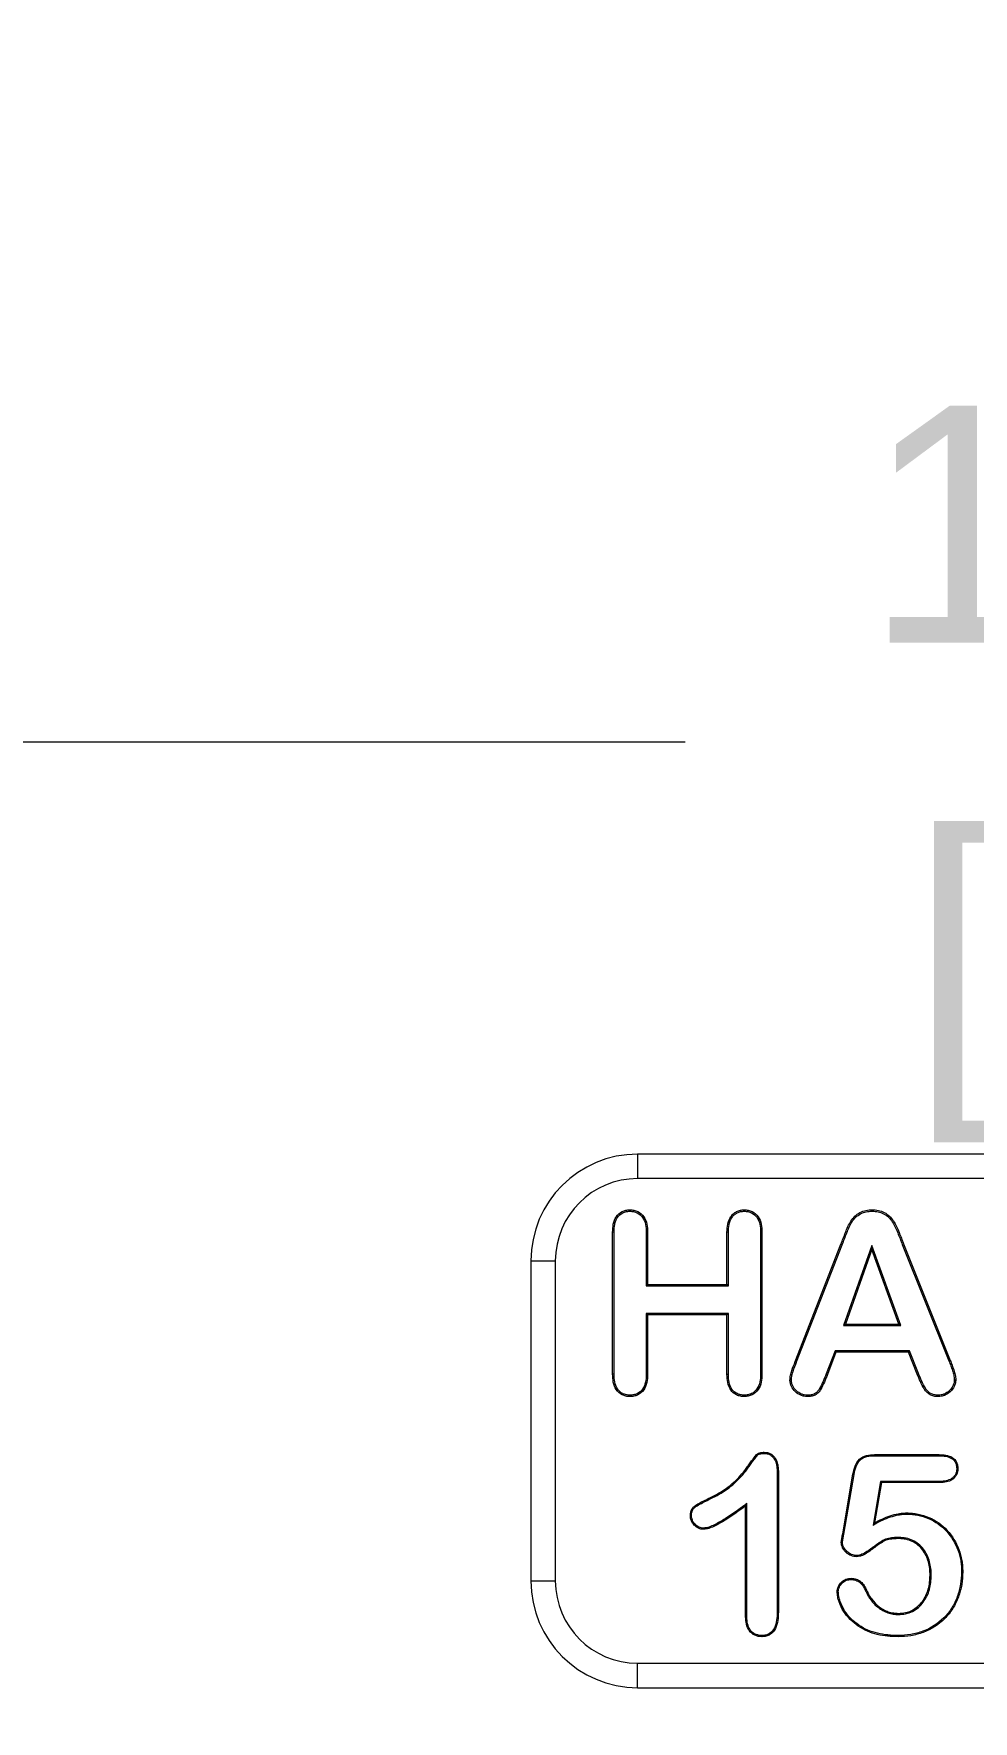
# Model space of a CAD drawing. Header units: millimetres. Extents: x 13 to 608, y 13 to 467.
# Drawn here: x 90.38 to 107.98, y 101.41 to 133.04 of the extents above; entities that cross this region are included whole.
import ezdxf

# ---------------------------------------------------------------- set-up
doc = ezdxf.new("R2010")
doc.units = ezdxf.units.MM
doc.header["$LTSCALE"] = 2.222222
for name, color, linetype, lineweight in [('Dimension (ANSI)', 7, 'Continuous', 9), ('Visible (ANSI)', 7, 'Continuous', 9), ('Visible Narrow (ANSI)', 7, 'Continuous', 9)]:
    doc.layers.add(name, color=color, linetype=linetype, lineweight=lineweight)
doc.styles.add('Note Text (ANSI)', font='arial.ttf')
doc.dimstyles.new('Default - mm (ANSI)', dxfattribs={"dimscale": 2.222222, "dimtxt": 2, "dimasz": 2, "dimexe": 3.175, "dimexo": 1, "dimgap": 0.8, "dimtad": 0, "dimtih": 1, "dimtoh": 1, "dimrnd": 1e-08, "dimzin": 4, "dimdsep": 46, "dimtxsty": 'Note Text (ANSI)', "dimblk": 'Filled-1', "dimcen": 0.09, "dimdle": 10, "dimclrd": 256, "dimclre": 256, "dimclrt": 256, "dimadec": 1, "dimazin": 0, "dimtfac": 1.524, "dimtofl": 0, "dimtmove": 0, "dimatfit": 3, "dimfxl": 1, "dimtolj": 1, "dimtzin": 0, "dimlwd": -1, "dimlwe": -1, "dimarcsym": 0})

# ---------------------------------------------------------------- blocks, each defined once
blk = doc.blocks.new('Filled-1')
at = {"color": 0}
for p, q in [((0, 0), (-1, 0.15)), ((-1, 0.15), (-1, -0.15)), ((-1, 0), (0, 0)), ((-1, -0.15), (0, 0))]:
    blk.add_line(p, q, dxfattribs=at)
at = {"color": 0, "flags": 128}
blk.add_lwpolyline([(-1, -0.15), (0, 0), (-1, 0.15), (-1, -0.15)], dxfattribs=at)
at = {"color": 0}
blk.add_solid([(-1, -0.15), (0, 0), (-1, 0.15), (-1, -0.15)], dxfattribs=at)
blk = doc.blocks.new('*D26')
at = {"layer": 'Defpoints', "color": 0, "transparency": 16777216}
for p in [(172.317, 172.681), (55.071, 133.044), (172.317, 125.044)]:
    blk.add_point(p, dxfattribs=at)
at = {"layer": 'Dimension (ANSI)', "transparency": 16777216}
for p, q in [((55.071, 135.266), (55.071, 179.737)), ((172.317, 127.266), (172.317, 179.737)), ((59.516, 172.681), (92.177, 172.681)), ((167.872, 172.681), (116.199, 172.681))]:
    blk.add_line(p, q, dxfattribs=at)
at = {"layer": 'Dimension (ANSI)', "transparency": 16777216, "xscale": 4.444444444444445, "yscale": 4.444444444444445, "zscale": 4.444444444444445, "rotation": 180}
blk.add_blockref('Filled-1', (55.071, 172.681), dxfattribs=at)
at = {"layer": 'Dimension (ANSI)', "transparency": 16777216, "xscale": 4.444444444444445, "yscale": 4.444444444444445, "zscale": 4.444444444444445}
blk.add_blockref('Filled-1', (172.317, 172.681), dxfattribs=at)
at = {"layer": 'Dimension (ANSI)', "transparency": 16777216, "attachment_point": 5, "style": 'Note Text (ANSI)'}
for s, insert, char_height in [('\\A1; 117.25', (104.188, 176.728), 4.44444), ('\\A1;[4.62]', (104.188, 168.055), 4.4444)]:
    blk.add_mtext(s, dxfattribs=dict(at, insert=insert, char_height=char_height))
blk = doc.blocks.new('*D34')
at = {"layer": 'Defpoints', "color": 0, "transparency": 16777216}
for p in [(170.194, 133.044), (57.194, 81.044), (139.951, 81.044)]:
    blk.add_point(p, dxfattribs=at)
at = {"layer": 'Dimension (ANSI)', "transparency": 16777216}
for p, q in [((167.972, 133.044), (132.896, 133.044)), ((139.951, 128.599), (139.951, 114.1)), ((139.951, 85.488), (139.951, 96.754)), ((59.416, 81.044), (147.007, 81.044))]:
    blk.add_line(p, q, dxfattribs=at)
at = {"layer": 'Dimension (ANSI)', "transparency": 16777216, "xscale": 4.444444444444445, "yscale": 4.444444444444445, "zscale": 4.444444444444445}
for p, rotation in [((139.951, 133.044), 90), ((139.951, 81.044), 270)]:
    blk.add_blockref('Filled-1', p, dxfattribs=dict(at, rotation=rotation))
at = {"layer": 'Dimension (ANSI)', "transparency": 16777216, "char_height": 4.4444, "attachment_point": 5, "style": 'Note Text (ANSI)'}
for s, insert in [('\\A1; 52.00', (139.951, 109.474)), ('\\A1;[2.05]', (139.951, 100.801))]:
    blk.add_mtext(s, dxfattribs=dict(at, insert=insert))
blk = doc.blocks.new('*D35')
at = {"layer": 'Defpoints', "color": 0, "transparency": 16777216}
for p in [(170.194, 133.044), (170.194, 119.774), (57.194, 81.044)]:
    blk.add_point(p, dxfattribs=at)
at = {"layer": 'Dimension (ANSI)', "transparency": 16777216}
for p, q in [((170.194, 130.821), (170.194, 112.718)), ((57.194, 83.266), (57.194, 126.829)), ((61.639, 119.774), (102.587, 119.774)), ((165.75, 119.774), (126.561, 119.774))]:
    blk.add_line(p, q, dxfattribs=at)
at = {"layer": 'Dimension (ANSI)', "transparency": 16777216, "xscale": 4.444444444444445, "yscale": 4.444444444444445, "zscale": 4.444444444444445, "rotation": 180}
blk.add_blockref('Filled-1', (57.194, 119.774), dxfattribs=at)
at = {"layer": 'Dimension (ANSI)', "transparency": 16777216, "xscale": 4.444444444444445, "yscale": 4.444444444444445, "zscale": 4.444444444444445}
blk.add_blockref('Filled-1', (170.194, 119.774), dxfattribs=at)
at = {"layer": 'Dimension (ANSI)', "transparency": 16777216, "attachment_point": 5, "style": 'Note Text (ANSI)'}
for s, insert, char_height in [('\\A1; 113.00', (114.574, 123.822), 4.44444), ('\\A1;[4.45]', (114.574, 115.157), 4.4444)]:
    blk.add_mtext(s, dxfattribs=dict(at, insert=insert, char_height=char_height))

msp = doc.modelspace()

# ---------------------------------------------------------------- linework, layer by layer
at = {"layer": 'Visible (ANSI)'}
for p, q in [((125.694, 112.044), (101.694, 112.044)), ((101.55, 110.974), (101.55, 111)), ((103.694, 110.974), (103.694, 111)), ((106.09, 110.974), (106.09, 111)), ((101.225, 107.918), (101.225, 110.584)), ((101.252, 110.584), (101.225, 110.584)), ((101.252, 107.918), (101.252, 110.584)), ((101.855, 110.58), (101.882, 110.58)), ((101.855, 110.58), (101.855, 109.574)), ((101.882, 110.58), (101.882, 109.6)), ((103.369, 109.6), (103.369, 110.58)), ((103.395, 110.58), (103.369, 110.58)), ((103.395, 109.574), (103.395, 110.58)), ((103.999, 110.584), (104.025, 110.584)), ((103.999, 110.584), (103.999, 107.918)), ((104.025, 110.584), (104.025, 107.918)), ((104.649, 108.158), (105.505, 110.356)), ((104.673, 108.149), (105.53, 110.347)), ((106.085, 110.334), (105.552, 108.83)), ((106.085, 110.256), (105.589, 108.856)), ((106.628, 108.83), (106.085, 110.334)), ((106.085, 110.334), (106.085, 110.256)), ((106.59, 108.856), (106.085, 110.256)), ((106.655, 110.351), (106.679, 110.36)), ((106.655, 110.351), (107.53, 108.167)), ((106.679, 110.36), (107.554, 108.177)), ((99.694, 110.044), (99.694, 104.044)), ((101.855, 109.574), (101.882, 109.6)), ((101.855, 109.574), (103.395, 109.574)), ((101.882, 109.6), (103.369, 109.6)), ((103.395, 109.574), (103.369, 109.6)), ((101.855, 109.057), (101.882, 109.031)), ((101.855, 109.057), (101.855, 107.912)), ((103.395, 109.057), (101.855, 109.057)), ((103.369, 109.031), (101.882, 109.031)), ((101.882, 109.031), (101.882, 107.911)), ((103.395, 109.057), (103.369, 109.031)), ((103.369, 107.911), (103.369, 109.031)), ((103.395, 107.912), (103.395, 109.057)), ((105.552, 108.83), (105.589, 108.856)), ((105.552, 108.83), (106.628, 108.83)), ((105.589, 108.856), (106.59, 108.856)), ((106.628, 108.83), (106.59, 108.856)), ((105.394, 108.357), (105.227, 107.924)), ((105.412, 108.331), (105.252, 107.914)), ((106.791, 108.357), (105.394, 108.357)), ((105.394, 108.357), (105.412, 108.331)), ((106.773, 108.331), (105.412, 108.331)), ((106.791, 108.357), (106.773, 108.331)), ((106.933, 107.923), (106.773, 108.331)), ((106.957, 107.933), (106.791, 108.357)), ((101.252, 107.918), (101.225, 107.918)), ((101.855, 107.912), (101.882, 107.911)), ((103.395, 107.912), (103.369, 107.911)), ((103.999, 107.918), (104.025, 107.918)), ((106.957, 107.933), (106.933, 107.923)), ((104.577, 107.81), (104.55, 107.81)), ((107.63, 107.814), (107.657, 107.814)), ((101.55, 107.526), (101.55, 107.5)), ((103.694, 107.526), (103.694, 107.5)), ((104.875, 107.526), (104.874, 107.5)), ((107.326, 107.526), (107.326, 107.5)), ((104.068, 106.434), (104.068, 106.456)), ((106.137, 106.412), (107.349, 106.412)), ((106.137, 106.391), (106.137, 106.412)), ((106.137, 106.391), (107.349, 106.391)), ((107.349, 106.391), (107.349, 106.412)), ((104.31, 106.101), (104.332, 106.101)), ((104.31, 106.101), (104.31, 103.464)), ((104.332, 106.101), (104.332, 103.463)), ((105.538, 104.928), (105.731, 106.046)), ((105.559, 104.924), (105.752, 106.042)), ((105.752, 106.042), (105.731, 106.046)), ((107.674, 106.147), (107.696, 106.146)), ((106.248, 105.909), (106.106, 105.092)), ((106.266, 105.887), (106.135, 105.133)), ((106.248, 105.909), (106.266, 105.887)), ((107.362, 105.909), (106.248, 105.909)), ((107.363, 105.887), (106.266, 105.887)), ((107.362, 105.909), (107.363, 105.887)), ((103.741, 105.493), (103.719, 105.45)), ((103.719, 103.37), (103.719, 105.45)), ((103.741, 103.371), (103.741, 105.493)), ((102.705, 105.27), (102.683, 105.269)), ((102.93, 105.034), (102.93, 105.012)), ((106.106, 105.092), (106.135, 105.133)), ((106.739, 105.297), (106.739, 105.319)), ((105.534, 104.769), (105.512, 104.769)), ((106.595, 104.859), (106.594, 104.837)), ((105.8, 104.52), (105.801, 104.498)), ((105.697, 104.072), (105.697, 104.094)), ((107.197, 104.149), (107.175, 104.149)), ((107.766, 104.217), (107.788, 104.217)), ((105.456, 103.843), (105.434, 103.843)), ((105.965, 103.861), (105.985, 103.87)), ((104.31, 103.464), (104.332, 103.463)), ((106.585, 103.416), (106.585, 103.437)), ((103.741, 103.371), (103.719, 103.37)), ((104.023, 103.022), (104.023, 103)), ((106.576, 103.022), (106.576, 103)), ((101.694, 102.044), (125.694, 102.044))]:
    msp.add_line(p, q, dxfattribs=at)
for centre, start, end in [((101.694, 110.044), 90, 180), ((101.694, 104.044), 180, 270)]:
    msp.add_arc(centre, 2, start, end, dxfattribs=at)
for points, knots in [([(101.225, 110.584), (101.227, 110.634), (101.229, 110.684), (101.244, 110.757), (101.251, 110.782), (101.268, 110.828), (101.28, 110.851), (101.322, 110.913), (101.36, 110.947), (101.427, 110.98), (101.451, 110.988), (101.5, 110.998), (101.525, 110.999), (101.55, 111)], [0, 0, 0, 0, 0.000148649, 0.000148649, 0.0002229736, 0.0002229736, 0.0002972981, 0.0002972981, 0.0004459471, 0.0004459471, 0.0005202717, 0.0005202717, 0.0005945962, 0.0005945962, 0.0005945962, 0.0005945962]), ([(101.252, 110.584), (101.253, 110.634), (101.255, 110.681), (101.27, 110.751), (101.276, 110.774), (101.292, 110.818), (101.303, 110.838), (101.341, 110.894), (101.375, 110.925), (101.437, 110.955), (101.459, 110.963), (101.502, 110.972), (101.525, 110.973), (101.55, 110.974)], [0, 0, 0, 0, 0.0001386498, 0.0001386498, 0.0002081323, 0.0002081323, 0.0002776147, 0.0002776147, 0.0004165795, 0.0004165795, 0.0004860619, 0.0004860619, 0.0005545743, 0.0005545743, 0.0005545743, 0.0005545743]), ([(101.55, 111), (101.575, 110.999), (101.601, 110.998), (101.65, 110.988), (101.674, 110.979), (101.742, 110.946), (101.781, 110.911), (101.839, 110.828), (101.857, 110.78), (101.878, 110.681), (101.88, 110.631), (101.882, 110.58)], [0, 0, 0, 0, 0.0000748867, 0.0000748867, 0.0001497734, 0.0001497734, 0.0002995468, 0.0002995468, 0.0004493202, 0.0004493202, 0.0005990936, 0.0005990936, 0.0005990936, 0.0005990936]), ([(101.55, 110.974), (101.575, 110.973), (101.598, 110.972), (101.642, 110.963), (101.665, 110.955), (101.727, 110.924), (101.762, 110.893), (101.815, 110.817), (101.832, 110.772), (101.852, 110.679), (101.854, 110.63), (101.855, 110.58)], [0, 0, 0, 0, 0.0000688318, 0.0000688318, 0.0001386236, 0.0001386236, 0.0002782072, 0.0002782072, 0.0004177909, 0.0004177909, 0.0005570594, 0.0005570594, 0.0005570594, 0.0005570594]), ([(103.369, 110.58), (103.37, 110.63), (103.372, 110.68), (103.393, 110.778), (103.411, 110.826), (103.452, 110.888), (103.469, 110.907), (103.506, 110.941), (103.527, 110.956), (103.571, 110.979), (103.595, 110.987), (103.644, 110.997), (103.669, 110.998), (103.694, 111)], [0, 0, 0, 0, 0.0001478063, 0.0001478063, 0.0002956125, 0.0002956125, 0.0003695157, 0.0003695157, 0.0004434188, 0.0004434188, 0.000517322, 0.000517322, 0.0005912251, 0.0005912251, 0.0005912251, 0.0005912251]), ([(103.395, 110.58), (103.397, 110.63), (103.399, 110.677), (103.419, 110.77), (103.435, 110.815), (103.473, 110.872), (103.488, 110.889), (103.522, 110.92), (103.541, 110.933), (103.581, 110.954), (103.602, 110.962), (103.646, 110.971), (103.67, 110.972), (103.694, 110.974)], [0, 0, 0, 0, 0.0001387703, 0.0001387703, 0.0002778511, 0.0002778511, 0.0003473916, 0.0003473916, 0.000416932, 0.000416932, 0.0004864724, 0.0004864724, 0.0005548146, 0.0005548146, 0.0005548146, 0.0005548146]), ([(103.694, 111), (103.719, 110.999), (103.744, 110.998), (103.793, 110.988), (103.817, 110.979), (103.885, 110.946), (103.924, 110.913), (103.983, 110.831), (104.001, 110.783), (104.022, 110.685), (104.024, 110.634), (104.025, 110.584)], [0, 0, 0, 0, 0.0000744427, 0.0000744427, 0.0001488853, 0.0001488853, 0.0002977707, 0.0002977707, 0.000446656, 0.000446656, 0.0005955414, 0.0005955414, 0.0005955414, 0.0005955414]), ([(103.694, 110.974), (103.719, 110.973), (103.742, 110.972), (103.786, 110.963), (103.808, 110.955), (103.87, 110.925), (103.905, 110.894), (103.959, 110.819), (103.976, 110.775), (103.996, 110.682), (103.998, 110.634), (103.999, 110.584)], [0, 0, 0, 0, 0.0000681483, 0.0000681483, 0.0001374816, 0.0001374816, 0.0002761483, 0.0002761483, 0.000414815, 0.000414815, 0.0005531732, 0.0005531732, 0.0005531732, 0.0005531732]), ([(105.505, 110.356), (105.519, 110.393), (105.534, 110.429), (105.548, 110.466), (105.562, 110.503), (105.576, 110.539), (105.59, 110.576), (105.605, 110.613), (105.619, 110.649), (105.636, 110.685), (105.654, 110.72), (105.671, 110.755), (105.692, 110.788), (105.713, 110.822), (105.738, 110.853), (105.766, 110.88), (105.795, 110.907), (105.827, 110.93), (105.862, 110.949), (105.897, 110.968), (105.934, 110.981), (105.973, 110.989), (106.011, 110.997), (106.051, 110.999), (106.09, 111)], [0.0000000054, 0.0000000054, 0.0000000054, 0.0000000054, 0.0001179895, 0.0001179895, 0.0001179895, 0.000235979, 0.000235979, 0.000235979, 0.0003539684, 0.0003539684, 0.0003539684, 0.0004719579, 0.0004719579, 0.0004719579, 0.0005899474, 0.0005899474, 0.0005899474, 0.0007079369, 0.0007079369, 0.0007079369, 0.0008259264, 0.0008259264, 0.0008259264, 0.0009439159, 0.0009439159, 0.0009439159, 0.0009439159]), ([(105.53, 110.347), (105.53, 110.347), (105.53, 110.347), (105.53, 110.347), (105.544, 110.383), (105.558, 110.419), (105.587, 110.494), (105.6, 110.53), (105.629, 110.603), (105.643, 110.638), (105.677, 110.708), (105.694, 110.743), (105.735, 110.806), (105.758, 110.836), (105.811, 110.886), (105.842, 110.908), (105.907, 110.943), (105.942, 110.955), (106.014, 110.971), (106.051, 110.973), (106.09, 110.974)], [0, 0, 0, 0, 0.000000104, 0.000000104, 0.000000104, 0.0001140447, 0.0001140447, 0.0002279853, 0.0002279853, 0.000341926, 0.000341926, 0.0004558666, 0.0004558666, 0.0005698073, 0.0005698073, 0.0006837479, 0.0006837479, 0.0007976886, 0.0007976886, 0.0009109465, 0.0009109465, 0.0009109465, 0.0009109465]), ([(106.09, 111), (106.129, 110.999), (106.169, 110.997), (106.246, 110.981), (106.283, 110.968), (106.353, 110.931), (106.385, 110.908), (106.443, 110.855), (106.467, 110.824), (106.511, 110.758), (106.53, 110.724), (106.565, 110.653), (106.58, 110.617), (106.608, 110.543), (106.624, 110.507), (106.651, 110.434), (106.665, 110.397), (106.679, 110.36)], [0, 0, 0, 0, 0.0001175823, 0.0001175823, 0.0002351645, 0.0002351645, 0.0003527468, 0.0003527468, 0.000470329, 0.000470329, 0.0005879113, 0.0005879113, 0.0007054935, 0.0007054935, 0.0008230758, 0.0008230758, 0.000940658, 0.000940658, 0.000940658, 0.000940658]), ([(106.09, 110.974), (106.129, 110.973), (106.166, 110.971), (106.238, 110.956), (106.273, 110.944), (106.338, 110.909), (106.369, 110.887), (106.423, 110.838), (106.446, 110.808), (106.488, 110.745), (106.507, 110.711), (106.541, 110.642), (106.555, 110.607), (106.584, 110.534), (106.599, 110.498), (106.627, 110.425), (106.641, 110.387), (106.655, 110.351), (106.655, 110.351), (106.655, 110.351), (106.655, 110.351)], [0, 0, 0, 0, 0.0001126511, 0.0001126511, 0.0002259806, 0.0002259806, 0.0003393101, 0.0003393101, 0.0004526396, 0.0004526396, 0.0005659691, 0.0005659691, 0.0006792986, 0.0006792986, 0.0007926281, 0.0007926281, 0.0009059576, 0.0009059576, 0.0009059576, 0.000906209, 0.000906209, 0.000906209, 0.000906209]), ([(107.554, 108.177), (107.566, 108.147), (107.578, 108.118), (107.6, 108.059), (107.61, 108.029), (107.624, 107.984), (107.629, 107.969), (107.638, 107.938), (107.641, 107.923), (107.648, 107.892), (107.651, 107.877), (107.656, 107.845), (107.656, 107.829), (107.657, 107.814)], [0, 0, 0, 0, 0.000094789, 0.000094789, 0.000189578, 0.000189578, 0.0002369725, 0.0002369725, 0.000284367, 0.000284367, 0.0003317615, 0.0003317615, 0.000379156, 0.000379156, 0.000379156, 0.000379156]), ([(101.55, 107.5), (101.525, 107.501), (101.5, 107.503), (101.451, 107.512), (101.427, 107.521), (101.36, 107.554), (101.322, 107.589), (101.267, 107.672), (101.249, 107.72), (101.229, 107.818), (101.227, 107.868), (101.225, 107.918)], [0, 0, 0, 0, 0.0000741072, 0.0000741072, 0.0001482145, 0.0001482145, 0.0002964289, 0.0002964289, 0.0004446434, 0.0004446434, 0.0005928579, 0.0005928579, 0.0005928579, 0.0005928579]), ([(101.55, 107.526), (101.526, 107.528), (101.503, 107.529), (101.459, 107.538), (101.437, 107.545), (101.376, 107.575), (101.342, 107.607), (101.291, 107.683), (101.275, 107.728), (101.255, 107.82), (101.253, 107.868), (101.252, 107.918)], [0, 0, 0, 0, 0.0000677599, 0.0000677599, 0.0001367069, 0.0001367069, 0.0002746009, 0.0002746009, 0.000412495, 0.000412495, 0.0005500588, 0.0005500588, 0.0005500588, 0.0005500588]), ([(101.855, 107.912), (101.854, 107.862), (101.852, 107.815), (101.831, 107.723), (101.814, 107.679), (101.761, 107.605), (101.724, 107.575), (101.663, 107.544), (101.641, 107.537), (101.598, 107.528), (101.575, 107.527), (101.55, 107.526)], [0, 0, 0, 0, 0.0001386417, 0.0001386417, 0.0002775694, 0.0002775694, 0.0004164971, 0.0004164971, 0.000485961, 0.000485961, 0.0005542282, 0.0005542282, 0.0005542282, 0.0005542282]), ([(101.882, 107.911), (101.88, 107.862), (101.878, 107.812), (101.856, 107.714), (101.838, 107.667), (101.779, 107.586), (101.74, 107.553), (101.673, 107.52), (101.649, 107.512), (101.6, 107.502), (101.575, 107.501), (101.55, 107.5)], [0, 0, 0, 0, 0.0001485285, 0.0001485285, 0.0002970571, 0.0002970571, 0.0004455856, 0.0004455856, 0.0005198499, 0.0005198499, 0.0005941141, 0.0005941141, 0.0005941141, 0.0005941141]), ([(103.694, 107.5), (103.669, 107.501), (103.644, 107.502), (103.596, 107.512), (103.572, 107.52), (103.505, 107.553), (103.467, 107.586), (103.411, 107.668), (103.393, 107.715), (103.373, 107.812), (103.371, 107.862), (103.369, 107.911)], [0, 0, 0, 0, 0.0000734144, 0.0000734144, 0.0001468289, 0.0001468289, 0.0002936578, 0.0002936578, 0.0004404867, 0.0004404867, 0.0005873155, 0.0005873155, 0.0005873155, 0.0005873155]), ([(103.694, 107.526), (103.669, 107.527), (103.646, 107.528), (103.604, 107.537), (103.582, 107.545), (103.521, 107.575), (103.486, 107.604), (103.435, 107.68), (103.418, 107.724), (103.399, 107.815), (103.397, 107.862), (103.395, 107.912)], [0, 0, 0, 0, 0.0000671679, 0.0000671679, 0.0001354799, 0.0001354799, 0.000272104, 0.000272104, 0.0004087281, 0.0004087281, 0.0005450038, 0.0005450038, 0.0005450038, 0.0005450038]), ([(104.025, 107.918), (104.024, 107.867), (104.022, 107.817), (104, 107.719), (103.982, 107.671), (103.924, 107.589), (103.885, 107.555), (103.817, 107.521), (103.793, 107.513), (103.744, 107.503), (103.719, 107.501), (103.694, 107.5)], [0, 0, 0, 0, 0.0001495445, 0.0001495445, 0.0002990891, 0.0002990891, 0.0004486336, 0.0004486336, 0.0005234059, 0.0005234059, 0.0005981782, 0.0005981782, 0.0005981782, 0.0005981782]), ([(103.999, 107.918), (103.998, 107.867), (103.996, 107.82), (103.975, 107.727), (103.958, 107.682), (103.905, 107.607), (103.868, 107.576), (103.808, 107.545), (103.786, 107.538), (103.742, 107.529), (103.718, 107.528), (103.694, 107.526)], [0, 0, 0, 0, 0.0001397239, 0.0001397239, 0.0002797204, 0.0002797204, 0.0004197168, 0.0004197168, 0.000489715, 0.000489715, 0.000558554, 0.000558554, 0.000558554, 0.000558554]), ([(104.55, 107.81), (104.552, 107.84), (104.553, 107.87), (104.565, 107.93), (104.575, 107.959), (104.605, 108.045), (104.626, 108.102), (104.649, 108.158)], [0, 0, 0, 0, 0.0000911075, 0.0000911075, 0.000182215, 0.000182215, 0.0003644301, 0.0003644301, 0.0003644301, 0.0003644301]), ([(104.577, 107.81), (104.578, 107.84), (104.58, 107.868), (104.591, 107.923), (104.6, 107.951), (104.63, 108.036), (104.651, 108.093), (104.673, 108.148), (104.673, 108.148), (104.673, 108.149), (104.673, 108.149)], [0, 0, 0, 0, 0.0000873804, 0.0000873804, 0.0001760499, 0.0001760499, 0.0003533889, 0.0003533889, 0.0003533889, 0.0003535243, 0.0003535243, 0.0003535243, 0.0003535243]), ([(105.252, 107.914), (105.215, 107.82), (105.177, 107.725), (105.114, 107.615), (105.1, 107.594), (105.066, 107.556), (105.046, 107.54), (105, 107.518), (104.975, 107.511), (104.925, 107.502), (104.9, 107.501), (104.874, 107.5)], [0, 0, 0, 0, 0.0003047867, 0.0003047867, 0.0003809833, 0.0003809833, 0.00045718, 0.00045718, 0.0005333766, 0.0005333766, 0.0006095733, 0.0006095733, 0.0006095733, 0.0006095733]), ([(105.227, 107.924), (105.191, 107.83), (105.153, 107.736), (105.091, 107.629), (105.079, 107.609), (105.048, 107.576), (105.031, 107.563), (104.991, 107.543), (104.969, 107.536), (104.923, 107.528), (104.9, 107.527), (104.875, 107.526)], [0, 0, 0, 0, 0.0002897529, 0.0002897529, 0.0003622128, 0.0003622128, 0.0004346727, 0.0004346727, 0.0005071326, 0.0005071326, 0.0005783945, 0.0005783945, 0.0005783945, 0.0005783945]), ([(107.326, 107.5), (107.3, 107.501), (107.274, 107.502), (107.223, 107.512), (107.198, 107.521), (107.153, 107.547), (107.132, 107.562), (107.095, 107.599), (107.079, 107.62), (107.038, 107.686), (107.016, 107.733), (106.974, 107.828), (106.954, 107.876), (106.933, 107.923)], [0, 0, 0, 0, 0.00007718, 0.00007718, 0.0001543601, 0.0001543601, 0.0002315401, 0.0002315401, 0.0003087201, 0.0003087201, 0.0004630802, 0.0004630802, 0.0006174403, 0.0006174403, 0.0006174403, 0.0006174403]), ([(107.326, 107.526), (107.3, 107.527), (107.276, 107.529), (107.231, 107.538), (107.208, 107.546), (107.168, 107.568), (107.148, 107.583), (107.115, 107.616), (107.101, 107.635), (107.062, 107.698), (107.04, 107.744), (106.999, 107.838), (106.978, 107.886), (106.957, 107.933)], [0, 0, 0, 0, 0.0000720948, 0.0000720948, 0.0001453675, 0.0001453675, 0.0002186402, 0.0002186402, 0.0002919129, 0.0002919129, 0.0004384582, 0.0004384582, 0.0005844676, 0.0005844676, 0.0005844676, 0.0005844676]), ([(107.53, 108.167), (107.541, 108.138), (107.553, 108.108), (107.564, 108.079), (107.575, 108.05), (107.585, 108.021), (107.595, 107.991), (107.6, 107.976), (107.604, 107.961), (107.608, 107.947), (107.612, 107.932), (107.616, 107.917), (107.619, 107.902), (107.622, 107.887), (107.625, 107.872), (107.627, 107.857), (107.629, 107.843), (107.63, 107.83), (107.63, 107.814)], [0, 0, 0, 0, 0.0000923854, 0.0000923854, 0.0000923854, 0.0001848066, 0.0001848066, 0.0001848066, 0.0002310172, 0.0002310172, 0.0002310172, 0.0002772278, 0.0002772278, 0.0002772278, 0.0003234384, 0.0003234384, 0.0003234384, 0.0003685197, 0.0003685197, 0.0003685197, 0.0003685197]), ([(104.874, 107.5), (104.854, 107.501), (104.833, 107.502), (104.793, 107.51), (104.773, 107.516), (104.716, 107.54), (104.681, 107.563), (104.621, 107.62), (104.595, 107.653), (104.569, 107.709), (104.561, 107.728), (104.553, 107.768), (104.552, 107.789), (104.55, 107.81)], [0, 0, 0, 0, 0.0000613806, 0.0000613806, 0.0001227611, 0.0001227611, 0.0002455222, 0.0002455222, 0.0003682834, 0.0003682834, 0.0004296639, 0.0004296639, 0.0004910445, 0.0004910445, 0.0004910445, 0.0004910445]), ([(104.875, 107.526), (104.854, 107.527), (104.835, 107.529), (104.8, 107.535), (104.782, 107.541), (104.729, 107.563), (104.697, 107.584), (104.641, 107.637), (104.618, 107.667), (104.593, 107.718), (104.587, 107.736), (104.579, 107.771), (104.578, 107.79), (104.577, 107.81)], [0, 0, 0, 0, 0.0000553088, 0.0000553088, 0.0001117692, 0.0001117692, 0.0002246901, 0.0002246901, 0.000337611, 0.000337611, 0.0003940714, 0.0003940714, 0.0004493143, 0.0004493143, 0.0004493143, 0.0004493143]), ([(107.657, 107.814), (107.655, 107.793), (107.654, 107.772), (107.645, 107.731), (107.638, 107.711), (107.61, 107.654), (107.584, 107.621), (107.523, 107.562), (107.488, 107.539), (107.429, 107.515), (107.409, 107.509), (107.368, 107.502), (107.347, 107.501), (107.326, 107.5)], [0, 0, 0, 0, 0.0000622164, 0.0000622164, 0.0001244328, 0.0001244328, 0.0002488656, 0.0002488656, 0.0003732985, 0.0003732985, 0.0004355149, 0.0004355149, 0.0004977313, 0.0004977313, 0.0004977313, 0.0004977313]), ([(107.63, 107.814), (107.629, 107.794), (107.628, 107.775), (107.62, 107.739), (107.613, 107.721), (107.588, 107.67), (107.563, 107.638), (107.507, 107.583), (107.475, 107.562), (107.421, 107.54), (107.403, 107.535), (107.366, 107.528), (107.346, 107.527), (107.326, 107.526)], [0, 0, 0, 0, 0.0000561906, 0.0000561906, 0.0001134473, 0.0001134473, 0.0002279608, 0.0002279608, 0.0003424743, 0.0003424743, 0.0003997311, 0.0003997311, 0.0004558453, 0.0004558453, 0.0004558453, 0.0004558453]), ([(103.018, 105.587), (103.07, 105.613), (103.123, 105.639), (103.225, 105.695), (103.275, 105.725), (103.42, 105.823), (103.509, 105.9), (103.629, 106.027), (103.667, 106.071), (103.721, 106.14), (103.739, 106.163), (103.772, 106.211), (103.789, 106.235), (103.823, 106.282), (103.84, 106.306), (103.875, 106.352), (103.892, 106.376), (103.92, 106.41), (103.93, 106.421), (103.954, 106.437), (103.968, 106.443), (104.01, 106.454), (104.039, 106.455), (104.068, 106.456)], [0, 0, 0, 0, 0.000173328, 0.000173328, 0.000346655, 0.000346655, 0.000693311, 0.000693311, 0.000866638, 0.000866638, 0.000953302, 0.000953302, 0.001039966, 0.001039966, 0.00112663, 0.00112663, 0.001213294, 0.001213294, 0.001256626, 0.001256626, 0.001299958, 0.001299958, 0.001386621, 0.001386621, 0.001386621, 0.001386621]), ([(103.027, 105.568), (103.027, 105.568), (103.027, 105.568), (103.027, 105.568), (103.08, 105.593), (103.133, 105.619), (103.236, 105.676), (103.286, 105.707), (103.433, 105.806), (103.524, 105.884), (103.645, 106.012), (103.684, 106.057), (103.739, 106.126), (103.756, 106.15), (103.79, 106.198), (103.807, 106.222), (103.841, 106.269), (103.857, 106.292), (103.893, 106.339), (103.91, 106.363), (103.936, 106.396), (103.945, 106.405), (103.964, 106.418), (103.975, 106.422), (104.012, 106.432), (104.039, 106.433), (104.068, 106.434)], [0, 0, 0, 0, 0.000000081, 0.000000081, 0.000000081, 0.000172269, 0.000172269, 0.000344457, 0.000344457, 0.000688833, 0.000688833, 0.000861021, 0.000861021, 0.000947115, 0.000947115, 0.001033209, 0.001033209, 0.001119303, 0.001119303, 0.001205397, 0.001205397, 0.001248444, 0.001248444, 0.001291491, 0.001291491, 0.001376568, 0.001376568, 0.001376568, 0.001376568]), ([(104.068, 106.456), (104.089, 106.455), (104.11, 106.453), (104.15, 106.445), (104.17, 106.437), (104.205, 106.416), (104.222, 106.403), (104.251, 106.373), (104.264, 106.357), (104.296, 106.304), (104.312, 106.265), (104.328, 106.184), (104.33, 106.143), (104.332, 106.101)], [0, 0, 0, 0, 0.0000612369, 0.0000612369, 0.0001224737, 0.0001224737, 0.0001837106, 0.0001837106, 0.0002449474, 0.0002449474, 0.0003674212, 0.0003674212, 0.0004898949, 0.0004898949, 0.0004898949, 0.0004898949]), ([(104.068, 106.434), (104.088, 106.433), (104.107, 106.432), (104.143, 106.424), (104.161, 106.417), (104.192, 106.398), (104.207, 106.386), (104.234, 106.359), (104.246, 106.344), (104.276, 106.295), (104.291, 106.258), (104.306, 106.182), (104.308, 106.142), (104.31, 106.101)], [0, 0, 0, 0, 0.0000566402, 0.0000566402, 0.0001142383, 0.0001142383, 0.0001718363, 0.0001718363, 0.0002294344, 0.0002294344, 0.0003446305, 0.0003446305, 0.0004594425, 0.0004594425, 0.0004594425, 0.0004594425]), ([(105.731, 106.046), (105.741, 106.096), (105.751, 106.147), (105.789, 106.242), (105.814, 106.288), (105.887, 106.36), (105.935, 106.383), (106.034, 106.408), (106.086, 106.411), (106.137, 106.412)], [0, 0, 0, 0, 0.0001518237, 0.0001518237, 0.0003036473, 0.0003036473, 0.000455471, 0.000455471, 0.0006072947, 0.0006072947, 0.0006072947, 0.0006072947]), ([(105.752, 106.042), (105.762, 106.092), (105.773, 106.141), (105.808, 106.232), (105.833, 106.276), (105.899, 106.341), (105.943, 106.362), (106.037, 106.387), (106.086, 106.389), (106.137, 106.391)], [0, 0, 0, 0, 0.0001439918, 0.0001439918, 0.0002882148, 0.0002882148, 0.0004324379, 0.0004324379, 0.0005763771, 0.0005763771, 0.0005763771, 0.0005763771]), ([(107.349, 106.412), (107.391, 106.411), (107.432, 106.41), (107.514, 106.394), (107.554, 106.381), (107.625, 106.338), (107.655, 106.306), (107.681, 106.249), (107.687, 106.229), (107.695, 106.188), (107.695, 106.167), (107.696, 106.146)], [0, 0, 0, 0, 0.000123318, 0.000123318, 0.0002466361, 0.0002466361, 0.0003699541, 0.0003699541, 0.0004316131, 0.0004316131, 0.0004932721, 0.0004932721, 0.0004932721, 0.0004932721]), ([(107.349, 106.391), (107.39, 106.389), (107.43, 106.388), (107.508, 106.373), (107.546, 106.361), (107.611, 106.321), (107.636, 106.293), (107.66, 106.242), (107.666, 106.223), (107.673, 106.187), (107.674, 106.167), (107.674, 106.147)], [0, 0, 0, 0, 0.0001146456, 0.0001146456, 0.000229547, 0.000229547, 0.0003444485, 0.0003444485, 0.0004018993, 0.0004018993, 0.0004583508, 0.0004583508, 0.0004583508, 0.0004583508]), ([(107.674, 106.147), (107.673, 106.127), (107.672, 106.109), (107.665, 106.074), (107.659, 106.057), (107.642, 106.026), (107.632, 106.01), (107.608, 105.983), (107.594, 105.972), (107.549, 105.942), (107.513, 105.928), (107.44, 105.912), (107.402, 105.911), (107.362, 105.909)], [0, 0, 0, 0, 0.0000539712, 0.0000539712, 0.0001089401, 0.0001089401, 0.0001639089, 0.0001639089, 0.0002188777, 0.0002188777, 0.0003288154, 0.0003288154, 0.0004383748, 0.0004383748, 0.0004383748, 0.0004383748]), ([(107.696, 106.146), (107.695, 106.127), (107.694, 106.107), (107.686, 106.068), (107.679, 106.049), (107.661, 106.014), (107.649, 105.997), (107.623, 105.967), (107.608, 105.954), (107.558, 105.921), (107.52, 105.907), (107.442, 105.891), (107.402, 105.889), (107.363, 105.887)], [0, 0, 0, 0, 0.0000592438, 0.0000592438, 0.0001184875, 0.0001184875, 0.0001777313, 0.0001777313, 0.0002369751, 0.0002369751, 0.0003554626, 0.0003554626, 0.0004739501, 0.0004739501, 0.0004739501, 0.0004739501]), ([(102.683, 105.269), (102.684, 105.29), (102.685, 105.311), (102.693, 105.351), (102.7, 105.371), (102.72, 105.407), (102.733, 105.423), (102.764, 105.45), (102.782, 105.461), (102.869, 105.516), (102.944, 105.552), (103.018, 105.587)], [0, 0, 0, 0, 0.0000614853, 0.0000614853, 0.0001229707, 0.0001229707, 0.000184456, 0.000184456, 0.0002459413, 0.0002459413, 0.0004918826, 0.0004918826, 0.0004918826, 0.0004918826]), ([(102.705, 105.27), (102.706, 105.29), (102.707, 105.309), (102.714, 105.345), (102.72, 105.363), (102.737, 105.394), (102.749, 105.408), (102.777, 105.432), (102.794, 105.443), (102.879, 105.496), (102.953, 105.532), (103.027, 105.568), (103.027, 105.568), (103.027, 105.568), (103.027, 105.568)], [0, 0, 0, 0, 0.0000578435, 0.0000578435, 0.0001167059, 0.0001167059, 0.0001755683, 0.0001755683, 0.0002344307, 0.0002344307, 0.0004698802, 0.0004698802, 0.0004698802, 0.0004699587, 0.0004699587, 0.0004699587, 0.0004699587]), ([(103.741, 105.493), (103.729, 105.485), (103.718, 105.476), (103.706, 105.467), (103.584, 105.377), (103.462, 105.289), (103.269, 105.169), (103.204, 105.131), (103.104, 105.082), (103.069, 105.067), (103.017, 105.049), (103, 105.044), (102.966, 105.038), (102.948, 105.036), (102.93, 105.034)], [0, 0, 0, 0, 0.0000429089, 0.0000429089, 0.0000429089, 0.0004926542, 0.0004926542, 0.0007175269, 0.0007175269, 0.0008299633, 0.0008299633, 0.0008861815, 0.0008861815, 0.0009408585, 0.0009408585, 0.0009408585, 0.0009408585]), ([(103.719, 105.45), (103.597, 105.36), (103.474, 105.271), (103.281, 105.15), (103.215, 105.112), (103.112, 105.062), (103.078, 105.047), (103.024, 105.028), (103.005, 105.023), (102.968, 105.016), (102.949, 105.014), (102.93, 105.012)], [0, 0, 0, 0, 0.0004553684, 0.0004553684, 0.0006830526, 0.0006830526, 0.0007968947, 0.0007968947, 0.0008538157, 0.0008538157, 0.0009107368, 0.0009107368, 0.0009107368, 0.0009107368]), ([(102.93, 105.012), (102.914, 105.013), (102.897, 105.014), (102.865, 105.021), (102.85, 105.026), (102.805, 105.048), (102.779, 105.068), (102.733, 105.115), (102.715, 105.143), (102.696, 105.189), (102.691, 105.204), (102.685, 105.237), (102.684, 105.253), (102.683, 105.269)], [0, 0, 0, 0, 0.0000487659, 0.0000487659, 0.0000975318, 0.0000975318, 0.0001950636, 0.0001950636, 0.0002925954, 0.0002925954, 0.0003413613, 0.0003413613, 0.0003901272, 0.0003901272, 0.0003901272, 0.0003901272]), ([(102.93, 105.034), (102.914, 105.035), (102.899, 105.036), (102.872, 105.042), (102.858, 105.047), (102.818, 105.066), (102.793, 105.085), (102.751, 105.129), (102.734, 105.154), (102.716, 105.196), (102.712, 105.21), (102.706, 105.238), (102.706, 105.253), (102.705, 105.27)], [0, 0, 0, 0, 0.0000431469, 0.0000431469, 0.0000877019, 0.0000877019, 0.0001768119, 0.0001768119, 0.0002659218, 0.0002659218, 0.0003104768, 0.0003104768, 0.0003540597, 0.0003540597, 0.0003540597, 0.0003540597]), ([(106.106, 105.092), (106.119, 105.099), (106.132, 105.106), (106.146, 105.114), (106.238, 105.165), (106.333, 105.211), (106.482, 105.26), (106.533, 105.273), (106.61, 105.287), (106.636, 105.291), (106.687, 105.296), (106.713, 105.296), (106.739, 105.297)], [0, 0, 0, 0, 0.0000451342, 0.0000451342, 0.0000451342, 0.000359879, 0.000359879, 0.0005172514, 0.0005172514, 0.0005959377, 0.0005959377, 0.0006740786, 0.0006740786, 0.0006740786, 0.0006740786]), ([(106.135, 105.133), (106.228, 105.184), (106.324, 105.231), (106.476, 105.281), (106.528, 105.295), (106.607, 105.309), (106.633, 105.313), (106.686, 105.318), (106.713, 105.318), (106.739, 105.319)], [0, 0, 0, 0, 0.0003187421, 0.0003187421, 0.0004781131, 0.0004781131, 0.0005577986, 0.0005577986, 0.0006374842, 0.0006374842, 0.0006374842, 0.0006374842]), ([(106.739, 105.319), (106.775, 105.318), (106.81, 105.317), (106.88, 105.31), (106.915, 105.305), (107.019, 105.284), (107.087, 105.263), (107.282, 105.179), (107.401, 105.097), (107.592, 104.889), (107.666, 104.766), (107.74, 104.567), (107.759, 104.498), (107.777, 104.394), (107.781, 104.359), (107.786, 104.288), (107.787, 104.253), (107.788, 104.217)], [0, 0, 0, 0, 0.000105049, 0.000105049, 0.000210098, 0.000210098, 0.000420196, 0.000420196, 0.000840392, 0.000840392, 0.001260588, 0.001260588, 0.001470686, 0.001470686, 0.001575735, 0.001575735, 0.001680784, 0.001680784, 0.001680784, 0.001680784]), ([(106.739, 105.297), (106.774, 105.296), (106.809, 105.295), (106.878, 105.289), (106.912, 105.284), (107.014, 105.263), (107.08, 105.243), (107.271, 105.16), (107.387, 105.08), (107.574, 104.876), (107.647, 104.755), (107.719, 104.56), (107.737, 104.493), (107.755, 104.391), (107.76, 104.356), (107.764, 104.287), (107.765, 104.253), (107.766, 104.217)], [0, 0, 0, 0, 0.000102453, 0.000102453, 0.000205447, 0.000205447, 0.000411434, 0.000411434, 0.000823408, 0.000823408, 0.001235382, 0.001235382, 0.001441369, 0.001441369, 0.001544362, 0.001544362, 0.001646814, 0.001646814, 0.001646814, 0.001646814]), ([(105.512, 104.769), (105.515, 104.796), (105.52, 104.822), (105.529, 104.875), (105.533, 104.901), (105.538, 104.928)], [0, 0, 0, 0, 0.0000802843, 0.0000802843, 0.0001605686, 0.0001605686, 0.0001605686, 0.0001605686]), ([(105.801, 104.498), (105.783, 104.499), (105.764, 104.5), (105.729, 104.507), (105.711, 104.512), (105.66, 104.533), (105.63, 104.553), (105.577, 104.603), (105.553, 104.631), (105.529, 104.68), (105.522, 104.697), (105.514, 104.733), (105.513, 104.751), (105.512, 104.769)], [0, 0, 0, 0, 0.0000541038, 0.0000541038, 0.0001082076, 0.0001082076, 0.0002164151, 0.0002164151, 0.0003246227, 0.0003246227, 0.0003787265, 0.0003787265, 0.0004328303, 0.0004328303, 0.0004328303, 0.0004328303]), ([(105.534, 104.769), (105.536, 104.793), (105.541, 104.819), (105.55, 104.871), (105.555, 104.898), (105.559, 104.924)], [0, 0, 0, 0, 0.0000777844, 0.0000777844, 0.0001571901, 0.0001571901, 0.0001571901, 0.0001571901]), ([(105.8, 104.52), (105.783, 104.521), (105.766, 104.522), (105.734, 104.528), (105.718, 104.533), (105.671, 104.552), (105.643, 104.571), (105.593, 104.617), (105.571, 104.644), (105.549, 104.688), (105.543, 104.704), (105.536, 104.735), (105.535, 104.751), (105.534, 104.769)], [0, 0, 0, 0, 0.0000486838, 0.0000486838, 0.0000988791, 0.0000988791, 0.0001992696, 0.0001992696, 0.00029966, 0.00029966, 0.0003498553, 0.0003498553, 0.0003985627, 0.0003985627, 0.0003985627, 0.0003985627]), ([(106.595, 104.859), (106.594, 104.859), (106.594, 104.859), (106.594, 104.859), (106.557, 104.859), (106.52, 104.859), (106.444, 104.851), (106.407, 104.846), (106.332, 104.825), (106.295, 104.807), (106.232, 104.766), (106.201, 104.746), (106.11, 104.681), (106.052, 104.635), (105.962, 104.576), (105.931, 104.558), (105.883, 104.537), (105.867, 104.531), (105.835, 104.524), (105.818, 104.522), (105.8, 104.52)], [0, 0, 0, 0, 0.000000479, 0.000000479, 0.000000479, 0.0001117507, 0.0001117507, 0.0002230223, 0.0002230223, 0.0003342939, 0.0003342939, 0.0004455656, 0.0004455656, 0.0006681088, 0.0006681088, 0.0007793805, 0.0007793805, 0.0008350163, 0.0008350163, 0.0008890037, 0.0008890037, 0.0008890037, 0.0008890037]), ([(106.594, 104.837), (106.557, 104.837), (106.521, 104.837), (106.447, 104.83), (106.411, 104.824), (106.34, 104.805), (106.306, 104.788), (106.244, 104.748), (106.213, 104.728), (106.123, 104.664), (106.066, 104.618), (105.974, 104.557), (105.942, 104.539), (105.891, 104.516), (105.873, 104.51), (105.838, 104.502), (105.819, 104.5), (105.801, 104.498)], [0, 0, 0, 0, 0.0001117653, 0.0001117653, 0.0002235306, 0.0002235306, 0.0003352959, 0.0003352959, 0.0004470612, 0.0004470612, 0.0006705918, 0.0006705918, 0.000782357, 0.000782357, 0.0008382397, 0.0008382397, 0.0008941223, 0.0008941223, 0.0008941223, 0.0008941223]), ([(107.175, 104.149), (107.174, 104.191), (107.173, 104.234), (107.164, 104.317), (107.156, 104.359), (107.122, 104.481), (107.086, 104.559), (107.01, 104.66), (106.981, 104.691), (106.915, 104.745), (106.878, 104.767), (106.802, 104.802), (106.762, 104.816), (106.679, 104.834), (106.637, 104.836), (106.594, 104.837)], [0, 0, 0, 0, 0.000125587, 0.000125587, 0.000251174, 0.000251174, 0.000502349, 0.000502349, 0.000627936, 0.000627936, 0.000753523, 0.000753523, 0.00087911, 0.00087911, 0.001004697, 0.001004697, 0.001004697, 0.001004697]), ([(107.197, 104.149), (107.197, 104.149), (107.197, 104.149), (107.197, 104.15), (107.196, 104.192), (107.195, 104.235), (107.185, 104.321), (107.177, 104.364), (107.143, 104.489), (107.105, 104.57), (107.026, 104.675), (106.996, 104.707), (106.927, 104.763), (106.889, 104.786), (106.81, 104.823), (106.768, 104.837), (106.682, 104.855), (106.637, 104.858), (106.595, 104.859), (106.595, 104.859), (106.595, 104.859), (106.595, 104.859)], [0, 0, 0, 0, 0.000000556, 0.000000556, 0.000000556, 0.000130358, 0.000130358, 0.000260161, 0.000260161, 0.000519766, 0.000519766, 0.000649569, 0.000649569, 0.000779371, 0.000779371, 0.000909174, 0.000909174, 0.001038977, 0.001038977, 0.001038977, 0.001039465, 0.001039465, 0.001039465, 0.001039465]), ([(105.434, 103.843), (105.435, 103.86), (105.436, 103.877), (105.443, 103.909), (105.449, 103.925), (105.471, 103.97), (105.492, 103.997), (105.54, 104.044), (105.567, 104.064), (105.614, 104.082), (105.63, 104.087), (105.663, 104.092), (105.68, 104.093), (105.697, 104.094)], [0, 0, 0, 0, 0.0000495455, 0.0000495455, 0.0000990909, 0.0000990909, 0.0001981819, 0.0001981819, 0.0002972728, 0.0002972728, 0.0003468183, 0.0003468183, 0.0003963638, 0.0003963638, 0.0003963638, 0.0003963638]), ([(105.456, 103.843), (105.457, 103.86), (105.458, 103.874), (105.464, 103.903), (105.469, 103.917), (105.489, 103.958), (105.509, 103.983), (105.553, 104.027), (105.579, 104.045), (105.621, 104.062), (105.635, 104.066), (105.665, 104.07), (105.68, 104.071), (105.697, 104.072)], [0, 0, 0, 0, 0.0000444425, 0.0000444425, 0.0000901183, 0.0000901183, 0.0001814698, 0.0001814698, 0.0002728212, 0.0002728212, 0.000318497, 0.000318497, 0.0003633126, 0.0003633126, 0.0003633126, 0.0003633126]), ([(105.697, 104.094), (105.729, 104.092), (105.762, 104.089), (105.823, 104.067), (105.851, 104.05), (105.901, 104.008), (105.922, 103.983), (105.958, 103.929), (105.972, 103.9), (105.985, 103.87)], [0, 0, 0, 0, 0.0000965728, 0.0000965728, 0.0001931456, 0.0001931456, 0.0002897185, 0.0002897185, 0.0003862913, 0.0003862913, 0.0003862913, 0.0003862913]), ([(105.697, 104.072), (105.729, 104.07), (105.758, 104.068), (105.813, 104.048), (105.839, 104.032), (105.885, 103.993), (105.905, 103.97), (105.939, 103.918), (105.952, 103.891), (105.965, 103.861), (105.965, 103.861), (105.965, 103.861), (105.965, 103.861)], [0, 0, 0, 0, 0.0000893344, 0.0000893344, 0.000179539, 0.000179539, 0.0002697437, 0.0002697437, 0.0003599483, 0.0003599483, 0.0003599483, 0.0003601643, 0.0003601643, 0.0003601643, 0.0003601643]), ([(107.788, 104.217), (107.786, 104.137), (107.782, 104.057), (107.755, 103.898), (107.734, 103.82), (107.678, 103.669), (107.643, 103.596), (107.558, 103.46), (107.507, 103.397), (107.338, 103.226), (107.199, 103.137), (107.011, 103.066), (106.973, 103.054), (106.895, 103.034), (106.856, 103.025), (106.737, 103.006), (106.656, 103.001), (106.576, 103)], [0, 0, 0, 0, 0.000238037, 0.000238037, 0.000476074, 0.000476074, 0.00071411, 0.00071411, 0.000952147, 0.000952147, 0.001428221, 0.001428221, 0.001547239, 0.001547239, 0.001666257, 0.001666257, 0.001904294, 0.001904294, 0.001904294, 0.001904294]), ([(107.766, 104.217), (107.764, 104.137), (107.76, 104.059), (107.734, 103.903), (107.713, 103.826), (107.658, 103.678), (107.624, 103.607), (107.54, 103.473), (107.491, 103.411), (107.324, 103.243), (107.189, 103.156), (107.004, 103.087), (106.967, 103.075), (106.89, 103.055), (106.851, 103.046), (106.735, 103.028), (106.655, 103.023), (106.576, 103.022)], [0, 0, 0, 0, 0.000233397, 0.000233397, 0.000467333, 0.000467333, 0.000701268, 0.000701268, 0.000935204, 0.000935204, 0.001403075, 0.001403075, 0.001520043, 0.001520043, 0.001637011, 0.001637011, 0.001870681, 0.001870681, 0.001870681, 0.001870681]), ([(106.585, 103.437), (106.628, 103.439), (106.671, 103.441), (106.756, 103.46), (106.797, 103.474), (106.874, 103.513), (106.91, 103.537), (106.976, 103.594), (107.006, 103.625), (107.082, 103.73), (107.119, 103.809), (107.154, 103.934), (107.162, 103.977), (107.173, 104.063), (107.174, 104.106), (107.175, 104.149)], [0, 0, 0, 0, 0.000128926, 0.000128926, 0.000257852, 0.000257852, 0.000386778, 0.000386778, 0.000515704, 0.000515704, 0.000773555, 0.000773555, 0.000902481, 0.000902481, 0.001031407, 0.001031407, 0.001031407, 0.001031407]), ([(106.585, 103.416), (106.585, 103.416), (106.585, 103.416), (106.585, 103.416), (106.628, 103.417), (106.674, 103.419), (106.762, 103.439), (106.805, 103.454), (106.886, 103.494), (106.923, 103.52), (106.991, 103.578), (107.022, 103.611), (107.102, 103.72), (107.14, 103.801), (107.175, 103.93), (107.184, 103.973), (107.195, 104.061), (107.196, 104.105), (107.197, 104.148), (107.197, 104.149), (107.197, 104.149), (107.197, 104.149)], [0, 0, 0, 0, 0.000000741, 0.000000741, 0.000000741, 0.000133719, 0.000133719, 0.000266697, 0.000266697, 0.000399675, 0.000399675, 0.000532653, 0.000532653, 0.00079861, 0.00079861, 0.000931588, 0.000931588, 0.001064566, 0.001064566, 0.001064566, 0.001065123, 0.001065123, 0.001065123, 0.001065123]), ([(106.576, 103), (106.543, 103), (106.511, 103), (106.445, 103.003), (106.413, 103.006), (106.315, 103.016), (106.25, 103.026), (106.123, 103.057), (106.061, 103.077), (105.941, 103.129), (105.884, 103.162), (105.776, 103.236), (105.725, 103.277), (105.631, 103.368), (105.59, 103.419), (105.521, 103.531), (105.493, 103.59), (105.46, 103.682), (105.45, 103.714), (105.438, 103.778), (105.436, 103.811), (105.434, 103.843)], [0, 0, 0, 0, 0.00009764, 0.00009764, 0.000195281, 0.000195281, 0.000390562, 0.000390562, 0.000585843, 0.000585843, 0.000781123, 0.000781123, 0.000976404, 0.000976404, 0.001171685, 0.001171685, 0.001366966, 0.001366966, 0.001464606, 0.001464606, 0.001562247, 0.001562247, 0.001562247, 0.001562247]), ([(106.576, 103.022), (106.543, 103.022), (106.511, 103.022), (106.447, 103.025), (106.415, 103.028), (106.318, 103.038), (106.255, 103.048), (106.129, 103.078), (106.068, 103.097), (105.951, 103.149), (105.896, 103.181), (105.789, 103.253), (105.739, 103.293), (105.647, 103.382), (105.607, 103.432), (105.541, 103.541), (105.513, 103.599), (105.481, 103.689), (105.472, 103.72), (105.46, 103.78), (105.457, 103.811), (105.456, 103.843)], [0, 0, 0, 0, 0.000095346, 0.000095346, 0.000190958, 0.000190958, 0.000382181, 0.000382181, 0.000573404, 0.000573404, 0.000764628, 0.000764628, 0.000955851, 0.000955851, 0.001147075, 0.001147075, 0.001338298, 0.001338298, 0.00143391, 0.00143391, 0.001528198, 0.001528198, 0.001528198, 0.001528198]), ([(105.965, 103.861), (105.965, 103.861), (105.966, 103.861), (105.966, 103.861), (105.98, 103.831), (105.994, 103.801), (106.027, 103.743), (106.046, 103.715), (106.107, 103.634), (106.153, 103.585), (106.234, 103.523), (106.262, 103.505), (106.322, 103.472), (106.353, 103.459), (106.417, 103.437), (106.45, 103.428), (106.518, 103.418), (106.551, 103.417), (106.584, 103.416), (106.584, 103.416), (106.584, 103.416), (106.585, 103.416)], [0, 0, 0, 0, 0.000000239, 0.000000239, 0.000000239, 0.0001003437, 0.0001003437, 0.0002004483, 0.0002004483, 0.0004006576, 0.0004006576, 0.0005007622, 0.0005007622, 0.0006008668, 0.0006008668, 0.0007009715, 0.0007009715, 0.0008010761, 0.0008010761, 0.0008010761, 0.0008018084, 0.0008018084, 0.0008018084, 0.0008018084]), ([(105.985, 103.87), (105.999, 103.841), (106.014, 103.811), (106.046, 103.754), (106.064, 103.727), (106.123, 103.649), (106.168, 103.601), (106.246, 103.541), (106.273, 103.523), (106.331, 103.492), (106.361, 103.479), (106.423, 103.458), (106.455, 103.45), (106.519, 103.44), (106.552, 103.439), (106.585, 103.437)], [0, 0, 0, 0, 0.0000970815, 0.0000970815, 0.0001941631, 0.0001941631, 0.0003883262, 0.0003883262, 0.0004854077, 0.0004854077, 0.0005824893, 0.0005824893, 0.0006795708, 0.0006795708, 0.0007766524, 0.0007766524, 0.0007766524, 0.0007766524]), ([(104.31, 103.464), (104.309, 103.411), (104.307, 103.36), (104.292, 103.259), (104.279, 103.209), (104.235, 103.121), (104.205, 103.081), (104.143, 103.044), (104.12, 103.035), (104.074, 103.025), (104.049, 103.023), (104.023, 103.022)], [0, 0, 0, 0, 0.0001491348, 0.0001491348, 0.0002984935, 0.0002984935, 0.0004478521, 0.0004478521, 0.0005225315, 0.0005225315, 0.0005960821, 0.0005960821, 0.0005960821, 0.0005960821]), ([(104.332, 103.463), (104.331, 103.411), (104.329, 103.358), (104.313, 103.254), (104.3, 103.202), (104.254, 103.108), (104.22, 103.065), (104.152, 103.024), (104.127, 103.014), (104.076, 103.003), (104.05, 103.001), (104.023, 103)], [0, 0, 0, 0, 0.000157566, 0.000157566, 0.0003151319, 0.0003151319, 0.0004726979, 0.0004726979, 0.0005514808, 0.0005514808, 0.0006302638, 0.0006302638, 0.0006302638, 0.0006302638]), ([(104.023, 103), (104.001, 103.001), (103.978, 103.002), (103.934, 103.01), (103.912, 103.017), (103.85, 103.046), (103.814, 103.076), (103.761, 103.149), (103.744, 103.192), (103.723, 103.28), (103.721, 103.325), (103.719, 103.37)], [0, 0, 0, 0, 0.0000671837, 0.0000671837, 0.0001343674, 0.0001343674, 0.0002687349, 0.0002687349, 0.0004031023, 0.0004031023, 0.0005374698, 0.0005374698, 0.0005374698, 0.0005374698]), ([(104.023, 103.022), (104.001, 103.023), (103.98, 103.024), (103.939, 103.032), (103.919, 103.038), (103.863, 103.064), (103.83, 103.091), (103.781, 103.159), (103.765, 103.199), (103.745, 103.283), (103.743, 103.326), (103.741, 103.371)], [0, 0, 0, 0, 0.0000617848, 0.0000617848, 0.0001246796, 0.0001246796, 0.0002504692, 0.0002504692, 0.0003762588, 0.0003762588, 0.0005017145, 0.0005017145, 0.0005017145, 0.0005017145])]:
    msp.add_open_spline(points, degree=3, knots=knots, dxfattribs=at)
at = {"layer": 'Visible Narrow (ANSI)'}
for p, q in [((101.694, 112.044), (101.694, 111.585)), ((125.694, 111.585), (101.694, 111.585)), ((105.53, 110.347), (105.505, 110.356)), ((99.694, 110.044), (100.152, 110.044)), ((100.152, 110.044), (100.152, 104.044)), ((107.53, 108.167), (107.554, 108.177)), ((104.673, 108.149), (104.649, 108.158)), ((105.227, 107.924), (105.252, 107.914)), ((103.027, 105.568), (103.018, 105.587)), ((105.559, 104.924), (105.538, 104.928)), ((99.694, 104.044), (100.152, 104.044)), ((101.694, 102.502), (125.694, 102.502)), ((101.694, 102.044), (101.694, 102.502))]:
    msp.add_line(p, q, dxfattribs=at)
for centre, start, end in [((101.694, 110.044), 90, 180), ((101.694, 104.044), 180, 270)]:
    msp.add_arc(centre, 1.542, start, end, dxfattribs=at)

# ---------------------------------------------------------------- dimensions: what is measured, and where the dimension line sits
at = {"layer": 'Dimension (ANSI)'}
for base, p1, p2, angle, text, override, picture, middle in [((172.317, 172.681), (55.071, 133.044), (172.317, 125.044), 180, ' <>\\X[4.62]', {"dimgap": 0.8, "dimtih": 0, "dimtoh": 0, "dimdec": 2, "dimpost": '\\X', "dimtol": 0, "dimlim": 0, "dimtp": 0, "dimtm": 0, "dimtdec": 2, "dimatfit": 1}, '*D26', (104.188, 172.681)), ((139.951, 81.044), (170.194, 133.044), (57.194, 81.044), 90, ' <>\\X[2.05]', {"dimgap": 0.8, "dimdec": 2, "dimpost": '\\X', "dimtol": 0, "dimlim": 0, "dimtp": 0, "dimtm": 0, "dimtdec": 2, "dimatfit": 1}, '*D34', (139.951, 105.427)), ((170.194, 119.774), (57.194, 81.044), (170.194, 133.044), 180, ' <>\\X[4.45]', {"dimgap": 0.8, "dimtih": 0, "dimtoh": 0, "dimdec": 2, "dimpost": '\\X', "dimtol": 0, "dimlim": 0, "dimtp": 0, "dimtm": 0, "dimtdec": 2, "dimatfit": 1}, '*D35', (114.574, 119.774))]:
    dim = msp.add_linear_dim(base=base, p1=p1, p2=p2, angle=angle, text=text, dimstyle='Default - mm (ANSI)', override=override, dxfattribs=at)
    dim.commit()
    dim.dimension.update_dxf_attribs({"geometry": picture, "text_midpoint": middle, "dimtype": 160})

doc.saveas('drawing.dxf')
